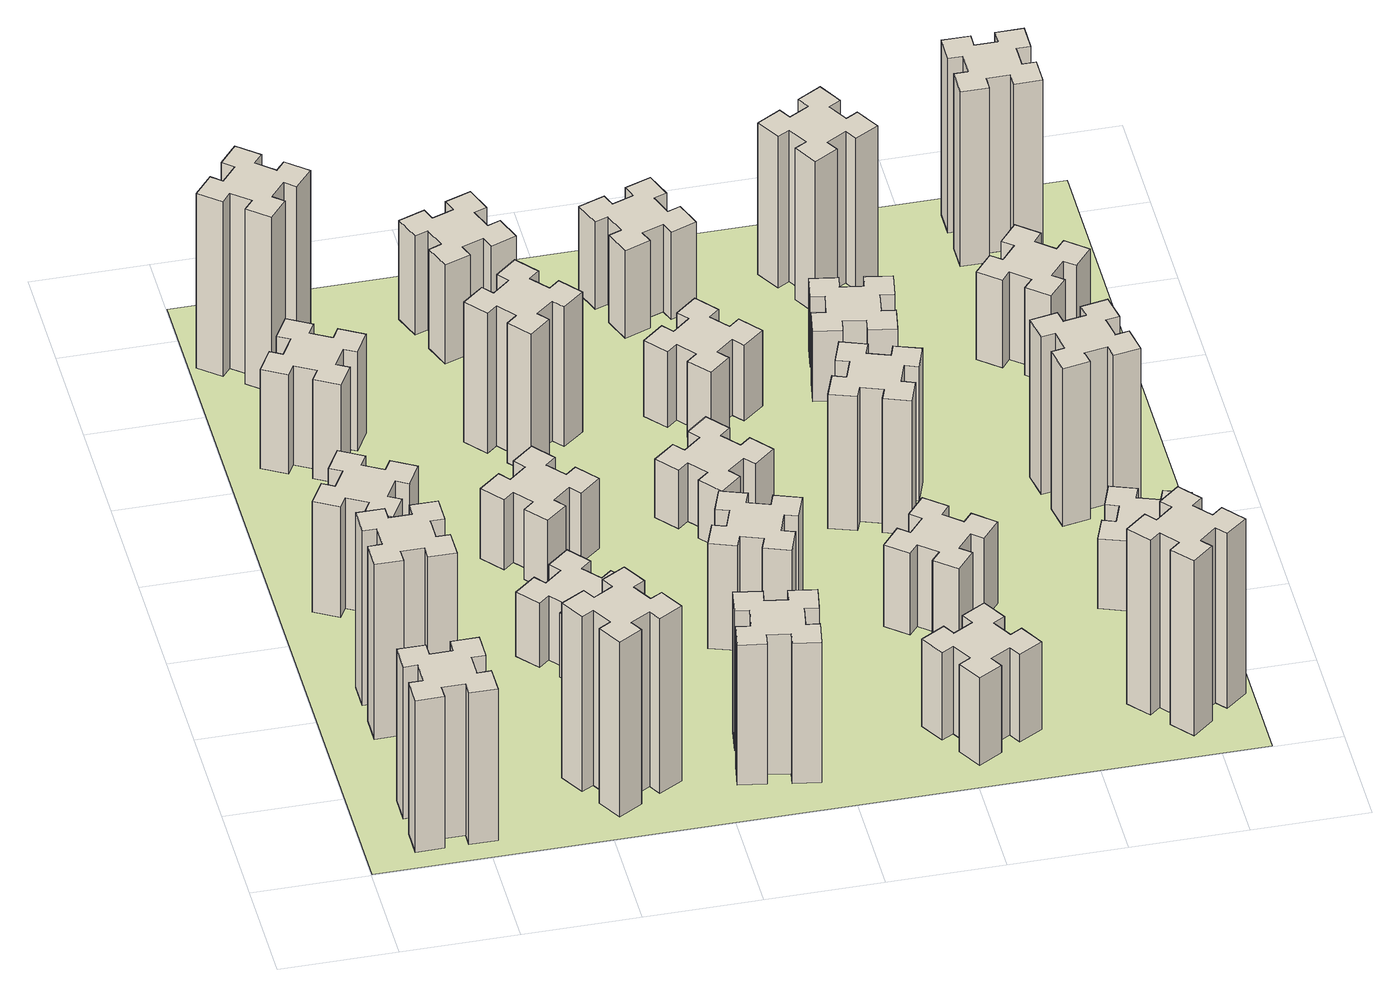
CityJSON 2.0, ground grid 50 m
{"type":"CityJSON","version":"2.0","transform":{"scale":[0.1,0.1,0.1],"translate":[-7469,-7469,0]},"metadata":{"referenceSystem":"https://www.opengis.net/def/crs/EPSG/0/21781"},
"CityObjects":{
"building1":{"type":"Building","attributes":{"class":"1000","function":"1000","usage":"1000","yearOfConstruction":2016,"roofType":"1000","measuredHeight":78,"storeysAboveGround":30,"storeysBelowGround":0},"geometry":[{"type":"Solid","lod":"1","boundaries":[[[[0,1,2,3,4,5,6,7,8,9,10,11,12,13,14,15,16,17,18,19]],[[17,16,20,21]],[[16,15,22,20]],[[15,14,23,22]],[[14,13,24,23]],[[13,12,25,24]],[[12,11,26,25]],[[11,10,27,26]],[[10,9,28,27]],[[9,8,29,28]],[[8,7,30,29]],[[7,6,31,30]],[[6,5,32,31]],[[5,4,33,32]],[[4,3,34,33]],[[3,2,35,34]],[[2,1,36,35]],[[1,0,37,36]],[[0,19,38,37]],[[19,18,39,38]],[[18,17,21,39]],[[24,25,26,27,28,29,30,31,32,33,34,35,36,37,38,39,21,20,22,23]]]]}]},
"building2":{"type":"Building","attributes":{"class":"1000","function":"1000","usage":"1000","yearOfConstruction":2016,"roofType":"1000","measuredHeight":90,"storeysAboveGround":30,"storeysBelowGround":0},"geometry":[{"type":"Solid","lod":"1","boundaries":[[[[40,41,42,43,44,45,46,47,48,49,50,51,52,53,54,55,56,57,58,59]],[[57,56,60,61]],[[56,55,62,60]],[[55,54,63,62]],[[54,53,64,63]],[[53,52,65,64]],[[52,51,66,65]],[[51,50,67,66]],[[50,49,68,67]],[[49,48,69,68]],[[48,47,70,69]],[[47,46,71,70]],[[46,45,72,71]],[[45,44,73,72]],[[44,43,74,73]],[[43,42,75,74]],[[42,41,76,75]],[[41,40,77,76]],[[40,59,78,77]],[[59,58,79,78]],[[58,57,61,79]],[[64,65,66,67,68,69,70,71,72,73,74,75,76,77,78,79,61,60,62,63]]]]}]},
"building3":{"type":"Building","attributes":{"class":"1000","function":"1000","usage":"1000","yearOfConstruction":2016,"roofType":"1000","measuredHeight":57,"storeysAboveGround":30,"storeysBelowGround":0},"geometry":[{"type":"Solid","lod":"1","boundaries":[[[[80,81,82,83,84,85,86,87,88,89,90,91,92,93,94,95,96,97,98,99]],[[97,96,100,101]],[[96,95,102,100]],[[95,94,103,102]],[[94,93,104,103]],[[93,92,105,104]],[[92,91,106,105]],[[91,90,107,106]],[[90,89,108,107]],[[89,88,109,108]],[[88,87,110,109]],[[87,86,111,110]],[[86,85,112,111]],[[85,84,113,112]],[[84,83,114,113]],[[83,82,115,114]],[[82,81,116,115]],[[81,80,117,116]],[[80,99,118,117]],[[99,98,119,118]],[[98,97,101,119]],[[104,105,106,107,108,109,110,111,112,113,114,115,116,117,118,119,101,100,102,103]]]]}]},
"building4":{"type":"Building","attributes":{"class":"1000","function":"1000","usage":"1000","yearOfConstruction":2016,"roofType":"1000","measuredHeight":51,"storeysAboveGround":30,"storeysBelowGround":0},"geometry":[{"type":"Solid","lod":"1","boundaries":[[[[120,121,122,123,124,125,126,127,128,129,130,131,132,133,134,135,136,137,138,139]],[[137,136,140,141]],[[136,135,142,140]],[[135,134,143,142]],[[134,133,144,143]],[[133,132,145,144]],[[132,131,146,145]],[[131,130,147,146]],[[130,129,148,147]],[[129,128,149,148]],[[128,127,150,149]],[[127,126,151,150]],[[126,125,152,151]],[[125,124,153,152]],[[124,123,154,153]],[[123,122,155,154]],[[122,121,156,155]],[[121,120,157,156]],[[120,139,158,157]],[[139,138,159,158]],[[138,137,141,159]],[[144,145,146,147,148,149,150,151,152,153,154,155,156,157,158,159,141,140,142,143]]]]}]},
"building5":{"type":"Building","attributes":{"class":"1000","function":"1000","usage":"1000","yearOfConstruction":2016,"roofType":"1000","measuredHeight":90,"storeysAboveGround":30,"storeysBelowGround":0},"geometry":[{"type":"Solid","lod":"1","boundaries":[[[[160,161,162,163,164,165,166,167,168,169,170,171,172,173,174,175,176,177,178,179]],[[177,176,180,181]],[[176,175,182,180]],[[175,174,183,182]],[[174,173,184,183]],[[173,172,185,184]],[[172,171,186,185]],[[171,170,187,186]],[[170,169,188,187]],[[169,168,189,188]],[[168,167,190,189]],[[167,166,191,190]],[[166,165,192,191]],[[165,164,193,192]],[[164,163,194,193]],[[163,162,195,194]],[[162,161,196,195]],[[161,160,197,196]],[[160,179,198,197]],[[179,178,199,198]],[[178,177,181,199]],[[184,185,186,187,188,189,190,191,192,193,194,195,196,197,198,199,181,180,182,183]]]]}]},
"building6":{"type":"Building","attributes":{"class":"1000","function":"1000","usage":"1000","yearOfConstruction":2016,"roofType":"1000","measuredHeight":90,"storeysAboveGround":30,"storeysBelowGround":0},"geometry":[{"type":"Solid","lod":"1","boundaries":[[[[200,201,202,203,204,205,206,207,208,209,210,211,212,213,214,215,216,217,218,219]],[[217,216,220,221]],[[216,215,222,220]],[[215,214,223,222]],[[214,213,224,223]],[[213,212,225,224]],[[212,211,226,225]],[[211,210,227,226]],[[210,209,228,227]],[[209,208,229,228]],[[208,207,230,229]],[[207,206,231,230]],[[206,205,232,231]],[[205,204,233,232]],[[204,203,234,233]],[[203,202,235,234]],[[202,201,236,235]],[[201,200,237,236]],[[200,219,238,237]],[[219,218,239,238]],[[218,217,221,239]],[[224,225,226,227,228,229,230,231,232,233,234,235,236,237,238,239,221,220,222,223]]]]}]},
"building7":{"type":"Building","attributes":{"class":"1000","function":"1000","usage":"1000","yearOfConstruction":2016,"roofType":"1000","measuredHeight":33,"storeysAboveGround":30,"storeysBelowGround":0},"geometry":[{"type":"Solid","lod":"1","boundaries":[[[[240,241,242,243,244,245,246,247,248,249,250,251,252,253,254,255,256,257,258,259]],[[257,256,260,261]],[[256,255,262,260]],[[255,254,263,262]],[[254,253,264,263]],[[253,252,265,264]],[[252,251,266,265]],[[251,250,267,266]],[[250,249,268,267]],[[249,248,269,268]],[[248,247,270,269]],[[247,246,271,270]],[[246,245,272,271]],[[245,244,273,272]],[[244,243,274,273]],[[243,242,275,274]],[[242,241,276,275]],[[241,240,277,276]],[[240,259,278,277]],[[259,258,279,278]],[[258,257,261,279]],[[264,265,266,267,268,269,270,271,272,273,274,275,276,277,278,279,261,260,262,263]]]]}]},
"building8":{"type":"Building","attributes":{"class":"1000","function":"1000","usage":"1000","yearOfConstruction":2016,"roofType":"1000","measuredHeight":36,"storeysAboveGround":30,"storeysBelowGround":0},"geometry":[{"type":"Solid","lod":"1","boundaries":[[[[280,281,282,283,284,285,286,287,288,289,290,291,292,293,294,295,296,297,298,299]],[[297,296,300,301]],[[296,295,302,300]],[[295,294,303,302]],[[294,293,304,303]],[[293,292,305,304]],[[292,291,306,305]],[[291,290,307,306]],[[290,289,308,307]],[[289,288,309,308]],[[288,287,310,309]],[[287,286,311,310]],[[286,285,312,311]],[[285,284,313,312]],[[284,283,314,313]],[[283,282,315,314]],[[282,281,316,315]],[[281,280,317,316]],[[280,299,318,317]],[[299,298,319,318]],[[298,297,301,319]],[[304,305,306,307,308,309,310,311,312,313,314,315,316,317,318,319,301,300,302,303]]]]}]},
"building9":{"type":"Building","attributes":{"class":"1000","function":"1000","usage":"1000","yearOfConstruction":2016,"roofType":"1000","measuredHeight":72,"storeysAboveGround":30,"storeysBelowGround":0},"geometry":[{"type":"Solid","lod":"1","boundaries":[[[[320,321,322,323,324,325,326,327,328,329,330,331,332,333,334,335,336,337,338,339]],[[337,336,340,341]],[[336,335,342,340]],[[335,334,343,342]],[[334,333,344,343]],[[333,332,345,344]],[[332,331,346,345]],[[331,330,347,346]],[[330,329,348,347]],[[329,328,349,348]],[[328,327,350,349]],[[327,326,351,350]],[[326,325,352,351]],[[325,324,353,352]],[[324,323,354,353]],[[323,322,355,354]],[[322,321,356,355]],[[321,320,357,356]],[[320,339,358,357]],[[339,338,359,358]],[[338,337,341,359]],[[344,345,346,347,348,349,350,351,352,353,354,355,356,357,358,359,341,340,342,343]]]]}]},
"building10":{"type":"Building","attributes":{"class":"1000","function":"1000","usage":"1000","yearOfConstruction":2016,"roofType":"1000","measuredHeight":72,"storeysAboveGround":30,"storeysBelowGround":0},"geometry":[{"type":"Solid","lod":"1","boundaries":[[[[360,361,362,363,364,365,366,367,368,369,370,371,372,373,374,375,376,377,378,379]],[[377,376,380,381]],[[376,375,382,380]],[[375,374,383,382]],[[374,373,384,383]],[[373,372,385,384]],[[372,371,386,385]],[[371,370,387,386]],[[370,369,388,387]],[[369,368,389,388]],[[368,367,390,389]],[[367,366,391,390]],[[366,365,392,391]],[[365,364,393,392]],[[364,363,394,393]],[[363,362,395,394]],[[362,361,396,395]],[[361,360,397,396]],[[360,379,398,397]],[[379,378,399,398]],[[378,377,381,399]],[[384,385,386,387,388,389,390,391,392,393,394,395,396,397,398,399,381,380,382,383]]]]}]},
"building11":{"type":"Building","attributes":{"class":"1000","function":"1000","usage":"1000","yearOfConstruction":2016,"roofType":"1000","measuredHeight":51,"storeysAboveGround":30,"storeysBelowGround":0},"geometry":[{"type":"Solid","lod":"1","boundaries":[[[[400,401,402,403,404,405,406,407,408,409,410,411,412,413,414,415,416,417,418,419]],[[417,416,420,421]],[[416,415,422,420]],[[415,414,423,422]],[[414,413,424,423]],[[413,412,425,424]],[[412,411,426,425]],[[411,410,427,426]],[[410,409,428,427]],[[409,408,429,428]],[[408,407,430,429]],[[407,406,431,430]],[[406,405,432,431]],[[405,404,433,432]],[[404,403,434,433]],[[403,402,435,434]],[[402,401,436,435]],[[401,400,437,436]],[[400,419,438,437]],[[419,418,439,438]],[[418,417,421,439]],[[424,425,426,427,428,429,430,431,432,433,434,435,436,437,438,439,421,420,422,423]]]]}]},
"building12":{"type":"Building","attributes":{"class":"1000","function":"1000","usage":"1000","yearOfConstruction":2016,"roofType":"1000","measuredHeight":54,"storeysAboveGround":30,"storeysBelowGround":0},"geometry":[{"type":"Solid","lod":"1","boundaries":[[[[440,441,442,443,444,445,446,447,448,449,450,451,452,453,454,455,456,457,458,459]],[[457,456,460,461]],[[456,455,462,460]],[[455,454,463,462]],[[454,453,464,463]],[[453,452,465,464]],[[452,451,466,465]],[[451,450,467,466]],[[450,449,468,467]],[[449,448,469,468]],[[448,447,470,469]],[[447,446,471,470]],[[446,445,472,471]],[[445,444,473,472]],[[444,443,474,473]],[[443,442,475,474]],[[442,441,476,475]],[[441,440,477,476]],[[440,459,478,477]],[[459,458,479,478]],[[458,457,461,479]],[[464,465,466,467,468,469,470,471,472,473,474,475,476,477,478,479,461,460,462,463]]]]}]},
"building13":{"type":"Building","attributes":{"class":"1000","function":"1000","usage":"1000","yearOfConstruction":2016,"roofType":"1000","measuredHeight":30,"storeysAboveGround":30,"storeysBelowGround":0},"geometry":[{"type":"Solid","lod":"1","boundaries":[[[[480,481,482,483,484,485,486,487,488,489,490,491,492,493,494,495,496,497,498,499]],[[497,496,500,501]],[[496,495,502,500]],[[495,494,503,502]],[[494,493,504,503]],[[493,492,505,504]],[[492,491,506,505]],[[491,490,507,506]],[[490,489,508,507]],[[489,488,509,508]],[[488,487,510,509]],[[487,486,511,510]],[[486,485,512,511]],[[485,484,513,512]],[[484,483,514,513]],[[483,482,515,514]],[[482,481,516,515]],[[481,480,517,516]],[[480,499,518,517]],[[499,498,519,518]],[[498,497,501,519]],[[504,505,506,507,508,509,510,511,512,513,514,515,516,517,518,519,501,500,502,503]]]]}]},
"building14":{"type":"Building","attributes":{"class":"1000","function":"1000","usage":"1000","yearOfConstruction":2016,"roofType":"1000","measuredHeight":45,"storeysAboveGround":30,"storeysBelowGround":0},"geometry":[{"type":"Solid","lod":"1","boundaries":[[[[520,521,522,523,524,525,526,527,528,529,530,531,532,533,534,535,536,537,538,539]],[[537,536,540,541]],[[536,535,542,540]],[[535,534,543,542]],[[534,533,544,543]],[[533,532,545,544]],[[532,531,546,545]],[[531,530,547,546]],[[530,529,548,547]],[[529,528,549,548]],[[528,527,550,549]],[[527,526,551,550]],[[526,525,552,551]],[[525,524,553,552]],[[524,523,554,553]],[[523,522,555,554]],[[522,521,556,555]],[[521,520,557,556]],[[520,539,558,557]],[[539,538,559,558]],[[538,537,541,559]],[[544,545,546,547,548,549,550,551,552,553,554,555,556,557,558,559,541,540,542,543]]]]}]},
"building15":{"type":"Building","attributes":{"class":"1000","function":"1000","usage":"1000","yearOfConstruction":2016,"roofType":"1000","measuredHeight":39,"storeysAboveGround":30,"storeysBelowGround":0},"geometry":[{"type":"Solid","lod":"1","boundaries":[[[[560,561,562,563,564,565,566,567,568,569,570,571,572,573,574,575,576,577,578,579]],[[577,576,580,581]],[[576,575,582,580]],[[575,574,583,582]],[[574,573,584,583]],[[573,572,585,584]],[[572,571,586,585]],[[571,570,587,586]],[[570,569,588,587]],[[569,568,589,588]],[[568,567,590,589]],[[567,566,591,590]],[[566,565,592,591]],[[565,564,593,592]],[[564,563,594,593]],[[563,562,595,594]],[[562,561,596,595]],[[561,560,597,596]],[[560,579,598,597]],[[579,578,599,598]],[[578,577,581,599]],[[584,585,586,587,588,589,590,591,592,593,594,595,596,597,598,599,581,580,582,583]]]]}]},
"building16":{"type":"Building","attributes":{"class":"1000","function":"1000","usage":"1000","yearOfConstruction":2016,"roofType":"1000","measuredHeight":45,"storeysAboveGround":30,"storeysBelowGround":0},"geometry":[{"type":"Solid","lod":"1","boundaries":[[[[600,601,602,603,604,605,606,607,608,609,610,611,612,613,614,615,616,617,618,619]],[[617,616,620,621]],[[616,615,622,620]],[[615,614,623,622]],[[614,613,624,623]],[[613,612,625,624]],[[612,611,626,625]],[[611,610,627,626]],[[610,609,628,627]],[[609,608,629,628]],[[608,607,630,629]],[[607,606,631,630]],[[606,605,632,631]],[[605,604,633,632]],[[604,603,634,633]],[[603,602,635,634]],[[602,601,636,635]],[[601,600,637,636]],[[600,619,638,637]],[[619,618,639,638]],[[618,617,621,639]],[[624,625,626,627,628,629,630,631,632,633,634,635,636,637,638,639,621,620,622,623]]]]}]},
"building17":{"type":"Building","attributes":{"class":"1000","function":"1000","usage":"1000","yearOfConstruction":2016,"roofType":"1000","measuredHeight":42,"storeysAboveGround":30,"storeysBelowGround":0},"geometry":[{"type":"Solid","lod":"1","boundaries":[[[[640,641,642,643,644,645,646,647,648,649,650,651,652,653,654,655,656,657,658,659]],[[657,656,660,661]],[[656,655,662,660]],[[655,654,663,662]],[[654,653,664,663]],[[653,652,665,664]],[[652,651,666,665]],[[651,650,667,666]],[[650,649,668,667]],[[649,648,669,668]],[[648,647,670,669]],[[647,646,671,670]],[[646,645,672,671]],[[645,644,673,672]],[[644,643,674,673]],[[643,642,675,674]],[[642,641,676,675]],[[641,640,677,676]],[[640,659,678,677]],[[659,658,679,678]],[[658,657,661,679]],[[664,665,666,667,668,669,670,671,672,673,674,675,676,677,678,679,661,660,662,663]]]]}]},
"building18":{"type":"Building","attributes":{"class":"1000","function":"1000","usage":"1000","yearOfConstruction":2016,"roofType":"1000","measuredHeight":69,"storeysAboveGround":30,"storeysBelowGround":0},"geometry":[{"type":"Solid","lod":"1","boundaries":[[[[680,681,682,683,684,685,686,687,688,689,690,691,692,693,694,695,696,697,698,699]],[[697,696,700,701]],[[696,695,702,700]],[[695,694,703,702]],[[694,693,704,703]],[[693,692,705,704]],[[692,691,706,705]],[[691,690,707,706]],[[690,689,708,707]],[[689,688,709,708]],[[688,687,710,709]],[[687,686,711,710]],[[686,685,712,711]],[[685,684,713,712]],[[684,683,714,713]],[[683,682,715,714]],[[682,681,716,715]],[[681,680,717,716]],[[680,699,718,717]],[[699,698,719,718]],[[698,697,701,719]],[[704,705,706,707,708,709,710,711,712,713,714,715,716,717,718,719,701,700,702,703]]]]}]},
"building19":{"type":"Building","attributes":{"class":"1000","function":"1000","usage":"1000","yearOfConstruction":2016,"roofType":"1000","measuredHeight":36,"storeysAboveGround":30,"storeysBelowGround":0},"geometry":[{"type":"Solid","lod":"1","boundaries":[[[[720,721,722,723,724,725,726,727,728,729,730,731,732,733,734,735,736,737,738,739]],[[737,736,740,741]],[[736,735,742,740]],[[735,734,743,742]],[[734,733,744,743]],[[733,732,745,744]],[[732,731,746,745]],[[731,730,747,746]],[[730,729,748,747]],[[729,728,749,748]],[[728,727,750,749]],[[727,726,751,750]],[[726,725,752,751]],[[725,724,753,752]],[[724,723,754,753]],[[723,722,755,754]],[[722,721,756,755]],[[721,720,757,756]],[[720,739,758,757]],[[739,738,759,758]],[[738,737,741,759]],[[744,745,746,747,748,749,750,751,752,753,754,755,756,757,758,759,741,740,742,743]]]]}]},
"building20":{"type":"Building","attributes":{"class":"1000","function":"1000","usage":"1000","yearOfConstruction":2016,"roofType":"1000","measuredHeight":90,"storeysAboveGround":30,"storeysBelowGround":0},"geometry":[{"type":"Solid","lod":"1","boundaries":[[[[760,761,762,763,764,765,766,767,768,769,770,771,772,773,774,775,776,777,778,779]],[[777,776,780,781]],[[776,775,782,780]],[[775,774,783,782]],[[774,773,784,783]],[[773,772,785,784]],[[772,771,786,785]],[[771,770,787,786]],[[770,769,788,787]],[[769,768,789,788]],[[768,767,790,789]],[[767,766,791,790]],[[766,765,792,791]],[[765,764,793,792]],[[764,763,794,793]],[[763,762,795,794]],[[762,761,796,795]],[[761,760,797,796]],[[760,779,798,797]],[[779,778,799,798]],[[778,777,781,799]],[[784,785,786,787,788,789,790,791,792,793,794,795,796,797,798,799,781,780,782,783]]]]}]},
"building21":{"type":"Building","attributes":{"class":"1000","function":"1000","usage":"1000","yearOfConstruction":2016,"roofType":"1000","measuredHeight":78,"storeysAboveGround":30,"storeysBelowGround":0},"geometry":[{"type":"Solid","lod":"1","boundaries":[[[[800,801,802,803,804,805,806,807,808,809,810,811,812,813,814,815,816,817,818,819]],[[817,816,820,821]],[[816,815,822,820]],[[815,814,823,822]],[[814,813,824,823]],[[813,812,825,824]],[[812,811,826,825]],[[811,810,827,826]],[[810,809,828,827]],[[809,808,829,828]],[[808,807,830,829]],[[807,806,831,830]],[[806,805,832,831]],[[805,804,833,832]],[[804,803,834,833]],[[803,802,835,834]],[[802,801,836,835]],[[801,800,837,836]],[[800,819,838,837]],[[819,818,839,838]],[[818,817,821,839]],[[824,825,826,827,828,829,830,831,832,833,834,835,836,837,838,839,821,820,822,823]]]]}]},
"building22":{"type":"Building","attributes":{"class":"1000","function":"1000","usage":"1000","yearOfConstruction":2016,"roofType":"1000","measuredHeight":36,"storeysAboveGround":30,"storeysBelowGround":0},"geometry":[{"type":"Solid","lod":"1","boundaries":[[[[840,841,842,843,844,845,846,847,848,849,850,851,852,853,854,855,856,857,858,859]],[[857,856,860,861]],[[856,855,862,860]],[[855,854,863,862]],[[854,853,864,863]],[[853,852,865,864]],[[852,851,866,865]],[[851,850,867,866]],[[850,849,868,867]],[[849,848,869,868]],[[848,847,870,869]],[[847,846,871,870]],[[846,845,872,871]],[[845,844,873,872]],[[844,843,874,873]],[[843,842,875,874]],[[842,841,876,875]],[[841,840,877,876]],[[840,859,878,877]],[[859,858,879,878]],[[858,857,861,879]],[[864,865,866,867,868,869,870,871,872,873,874,875,876,877,878,879,861,860,862,863]]]]}]},
"building23":{"type":"Building","attributes":{"class":"1000","function":"1000","usage":"1000","yearOfConstruction":2016,"roofType":"1000","measuredHeight":81,"storeysAboveGround":30,"storeysBelowGround":0},"geometry":[{"type":"Solid","lod":"1","boundaries":[[[[880,881,882,883,884,885,886,887,888,889,890,891,892,893,894,895,896,897,898,899]],[[897,896,900,901]],[[896,895,902,900]],[[895,894,903,902]],[[894,893,904,903]],[[893,892,905,904]],[[892,891,906,905]],[[891,890,907,906]],[[890,889,908,907]],[[889,888,909,908]],[[888,887,910,909]],[[887,886,911,910]],[[886,885,912,911]],[[885,884,913,912]],[[884,883,914,913]],[[883,882,915,914]],[[882,881,916,915]],[[881,880,917,916]],[[880,899,918,917]],[[899,898,919,918]],[[898,897,901,919]],[[904,905,906,907,908,909,910,911,912,913,914,915,916,917,918,919,901,900,902,903]]]]}]},
"building24":{"type":"Building","attributes":{"class":"1000","function":"1000","usage":"1000","yearOfConstruction":2016,"roofType":"1000","measuredHeight":45,"storeysAboveGround":30,"storeysBelowGround":0},"geometry":[{"type":"Solid","lod":"1","boundaries":[[[[920,921,922,923,924,925,926,927,928,929,930,931,932,933,934,935,936,937,938,939]],[[937,936,940,941]],[[936,935,942,940]],[[935,934,943,942]],[[934,933,944,943]],[[933,932,945,944]],[[932,931,946,945]],[[931,930,947,946]],[[930,929,948,947]],[[929,928,949,948]],[[928,927,950,949]],[[927,926,951,950]],[[926,925,952,951]],[[925,924,953,952]],[[924,923,954,953]],[[923,922,955,954]],[[922,921,956,955]],[[921,920,957,956]],[[920,939,958,957]],[[939,938,959,958]],[[938,937,941,959]],[[944,945,946,947,948,949,950,951,952,953,954,955,956,957,958,959,941,940,942,943]]]]}]},
"building25":{"type":"Building","attributes":{"class":"1000","function":"1000","usage":"1000","yearOfConstruction":2016,"roofType":"1000","measuredHeight":90,"storeysAboveGround":30,"storeysBelowGround":0},"geometry":[{"type":"Solid","lod":"1","boundaries":[[[[960,961,962,963,964,965,966,967,968,969,970,971,972,973,974,975,976,977,978,979]],[[977,976,980,981]],[[976,975,982,980]],[[975,974,983,982]],[[974,973,984,983]],[[973,972,985,984]],[[972,971,986,985]],[[971,970,987,986]],[[970,969,988,987]],[[969,968,989,988]],[[968,967,990,989]],[[967,966,991,990]],[[966,965,992,991]],[[965,964,993,992]],[[964,963,994,993]],[[963,962,995,994]],[[962,961,996,995]],[[961,960,997,996]],[[960,979,998,997]],[[979,978,999,998]],[[978,977,981,999]],[[984,985,986,987,988,989,990,991,992,993,994,995,996,997,998,999,981,980,982,983]]]]}]},
"landuse1":{"type":"LandUse","attributes":{"name":"plot1","function":"1010"},"geometry":[{"type":"MultiSurface","lod":"1","boundaries":[[[1000,1001,1002,1003]]]}]}
},
"vertices":[
[265,325,0],[265,225,0],[205,225,0],[205,105,0],[325,105,0],[325,165,0],[425,165,0],[425,105,0],[545,105,0],[545,225,0],[485,225,0],[485,325,0],[545,325,0],[545,445,0],[425,445,0],[425,385,0],[325,385,0],[325,445,0],[205,445,0],[205,325,0],[325,385,780],[325,445,780],[425,385,780],[425,445,780],[545,445,780],[545,325,780],[485,325,780],[485,225,780],[545,225,780],[545,105,780],[425,105,780],[425,165,780],[325,165,780],[325,105,780],[205,105,780],[205,225,780],[265,225,780],[265,325,780],[205,325,780],[205,445,780],
[265,1065,0],[265,965,0],[205,965,0],[205,845,0],[325,845,0],[325,905,0],[425,905,0],[425,845,0],[545,845,0],[545,965,0],[485,965,0],[485,1065,0],[545,1065,0],[545,1185,0],[425,1185,0],[425,1125,0],[325,1125,0],[325,1185,0],[205,1185,0],[205,1065,0],[325,1125,900],[325,1185,900],[425,1125,900],[425,1185,900],[545,1185,900],[545,1065,900],[485,1065,900],[485,965,900],[545,965,900],[545,845,900],[425,845,900],[425,905,900],[325,905,900],[325,845,900],[205,845,900],[205,965,900],[265,965,900],[265,1065,900],[205,1065,900],[205,1185,900],
[474,1826,0],[387,1876,0],[417,1928,0],[313,1988,0],[253,1884,0],[305,1854,0],[255,1767,0],[203,1797,0],[143,1693,0],[247,1633,0],[277,1685,0],[364,1635,0],[334,1583,0],[438,1523,0],[498,1627,0],[446,1657,0],[496,1744,0],[548,1714,0],[608,1818,0],[504,1878,0],[496,1744,570],[548,1714,570],[446,1657,570],[498,1627,570],[438,1523,570],[334,1583,570],[364,1635,570],[277,1685,570],[247,1633,570],[143,1693,570],[203,1797,570],[255,1767,570],[305,1854,570],[253,1884,570],[313,1988,570],[417,1928,570],[387,1876,570],[474,1826,570],[504,1878,570],[608,1818,570],
[446,2597,0],[496,2684,0],[548,2654,0],[608,2758,0],[504,2818,0],[474,2766,0],[387,2816,0],[417,2868,0],[313,2928,0],[253,2824,0],[305,2794,0],[255,2707,0],[203,2737,0],[143,2633,0],[247,2573,0],[277,2625,0],[364,2575,0],[334,2523,0],[438,2463,0],[498,2567,0],[364,2575,510],[334,2523,510],[277,2625,510],[247,2573,510],[143,2633,510],[203,2737,510],[255,2707,510],[305,2794,510],[253,2824,510],[313,2928,510],[417,2868,510],[387,2816,510],[474,2766,510],[504,2818,510],[608,2758,510],[548,2654,510],[496,2684,510],[446,2597,510],[498,2567,510],[438,2463,510],
[1127,255,0],[1214,305,0],[1244,253,0],[1348,313,0],[1288,417,0],[1236,387,0],[1186,474,0],[1238,504,0],[1178,608,0],[1074,548,0],[1104,496,0],[1017,446,0],[987,498,0],[883,438,0],[943,334,0],[995,364,0],[1045,277,0],[993,247,0],[1053,143,0],[1157,203,0],[1045,277,900],[993,247,900],[995,364,900],[943,334,900],[883,438,900],[987,498,900],[1017,446,900],[1104,496,900],[1074,548,900],[1178,608,900],[1238,504,900],[1186,474,900],[1236,387,900],[1288,417,900],[1348,313,900],[1244,253,900],[1214,305,900],[1127,255,900],[1157,203,900],[1053,143,900],
[384,3387,0],[308,3452,0],[346,3498,0],[254,3575,0],[177,3483,0],[223,3444,0],[159,3368,0],[113,3406,0],[36,3314,0],[128,3237,0],[166,3283,0],[243,3219,0],[204,3173,0],[296,3096,0],[373,3188,0],[327,3226,0],[392,3303,0],[438,3264,0],[515,3356,0],[423,3433,0],[392,3303,900],[438,3264,900],[327,3226,900],[373,3188,900],[296,3096,900],[204,3173,900],[243,3219,900],[166,3283,900],[128,3237,900],[36,3314,900],[113,3406,900],[159,3368,900],[223,3444,900],[177,3483,900],[254,3575,900],[346,3498,900],[308,3452,900],[384,3387,900],[423,3433,900],[515,3356,900],
[1083,1332,0],[1006,1267,0],[968,1313,0],[876,1236,0],[953,1144,0],[999,1183,0],[1063,1106,0],[1017,1068,0],[1094,976,0],[1186,1053,0],[1148,1099,0],[1224,1163,0],[1263,1117,0],[1355,1194,0],[1278,1286,0],[1232,1248,0],[1167,1324,0],[1213,1363,0],[1136,1455,0],[1044,1378,0],[1167,1324,330],[1213,1363,330],[1232,1248,330],[1278,1286,330],[1355,1194,330],[1263,1117,330],[1224,1163,330],[1148,1099,330],[1186,1053,330],[1094,976,330],[1017,1068,330],[1063,1106,330],[999,1183,330],[953,1144,330],[876,1236,330],[968,1313,330],[1006,1267,330],[1083,1332,330],[1044,1378,330],[1136,1455,330],
[1083,1972,0],[1006,1907,0],[968,1953,0],[876,1876,0],[953,1784,0],[999,1823,0],[1063,1746,0],[1017,1708,0],[1094,1616,0],[1186,1693,0],[1148,1739,0],[1224,1803,0],[1263,1757,0],[1355,1834,0],[1278,1926,0],[1232,1888,0],[1167,1964,0],[1213,2003,0],[1136,2095,0],[1044,2018,0],[1167,1964,360],[1213,2003,360],[1232,1888,360],[1278,1926,360],[1355,1834,360],[1263,1757,360],[1224,1803,360],[1148,1739,360],[1186,1693,360],[1094,1616,360],[1017,1708,360],[1063,1746,360],[999,1823,360],[953,1784,360],[876,1876,360],[968,1953,360],[1006,1907,360],[1083,1972,360],[1044,2018,360],[1136,2095,360],
[1855,307,0],[1872,405,0],[1931,395,0],[1952,513,0],[1834,534,0],[1824,475,0],[1725,492,0],[1736,551,0],[1617,572,0],[1597,454,0],[1656,444,0],[1638,345,0],[1579,356,0],[1558,237,0],[1677,217,0],[1687,276,0],[1785,258,0],[1775,199,0],[1893,178,0],[1914,297,0],[1785,258,720],[1775,199,720],[1687,276,720],[1677,217,720],[1558,237,720],[1579,356,720],[1638,345,720],[1656,444,720],[1597,454,720],[1617,572,720],[1736,551,720],[1725,492,720],[1824,475,720],[1834,534,720],[1952,513,720],[1931,395,720],[1872,405,720],[1855,307,720],[1914,297,720],[1893,178,720],
[1099,2563,0],[1163,2486,0],[1117,2448,0],[1194,2356,0],[1286,2433,0],[1248,2479,0],[1324,2543,0],[1363,2497,0],[1455,2574,0],[1378,2666,0],[1332,2628,0],[1267,2704,0],[1313,2743,0],[1236,2835,0],[1144,2758,0],[1183,2712,0],[1106,2647,0],[1068,2693,0],[976,2616,0],[1053,2524,0],[1106,2647,720],[1068,2693,720],[1183,2712,720],[1144,2758,720],[1236,2835,720],[1313,2743,720],[1267,2704,720],[1332,2628,720],[1378,2666,720],[1455,2574,720],[1363,2497,720],[1324,2543,720],[1248,2479,720],[1286,2433,720],[1194,2356,720],[1117,2448,720],[1163,2486,720],[1099,2563,720],[1053,2524,720],[976,2616,720],
[1125,3456,0],[1031,3422,0],[1010,3478,0],[897,3437,0],[939,3324,0],[995,3345,0],[1029,3251,0],[973,3230,0],[1014,3117,0],[1127,3159,0],[1106,3215,0],[1200,3249,0],[1220,3193,0],[1333,3234,0],[1292,3347,0],[1236,3326,0],[1202,3420,0],[1258,3440,0],[1217,3553,0],[1104,3512,0],[1202,3420,510],[1258,3440,510],[1236,3326,510],[1292,3347,510],[1333,3234,510],[1220,3193,510],[1200,3249,510],[1106,3215,510],[1127,3159,510],[1014,3117,510],[973,3230,510],[1029,3251,510],[995,3345,510],[939,3324,510],[897,3437,510],[1010,3478,510],[1031,3422,510],[1125,3456,510],[1104,3512,510],[1217,3553,510],
[1769,1300,0],[1735,1206,0],[1679,1227,0],[1637,1114,0],[1750,1073,0],[1771,1129,0],[1865,1095,0],[1844,1039,0],[1957,997,0],[1998,1110,0],[1942,1131,0],[1976,1225,0],[2032,1204,0],[2073,1317,0],[1960,1358,0],[1940,1302,0],[1846,1336,0],[1867,1392,0],[1754,1433,0],[1713,1320,0],[1846,1336,540],[1867,1392,540],[1940,1302,540],[1960,1358,540],[2073,1317,540],[2032,1204,540],[1976,1225,540],[1942,1131,540],[1998,1110,540],[1957,997,540],[1844,1039,540],[1865,1095,540],[1771,1129,540],[1750,1073,540],[1637,1114,540],[1679,1227,540],[1735,1206,540],[1769,1300,540],[1713,1320,540],[1754,1433,540],
[1972,1988,0],[1907,2064,0],[1953,2103,0],[1876,2195,0],[1784,2118,0],[1823,2072,0],[1746,2007,0],[1708,2053,0],[1616,1976,0],[1693,1884,0],[1739,1923,0],[1803,1846,0],[1757,1808,0],[1834,1716,0],[1926,1793,0],[1888,1839,0],[1964,1903,0],[2003,1857,0],[2095,1934,0],[2018,2026,0],[1964,1903,300],[2003,1857,300],[1888,1839,300],[1926,1793,300],[1834,1716,300],[1757,1808,300],[1803,1846,300],[1739,1923,300],[1693,1884,300],[1616,1976,300],[1708,2053,300],[1746,2007,300],[1823,2072,300],[1784,2118,300],[1876,2195,300],[1953,2103,300],[1907,2064,300],[1972,1988,300],[2018,2026,300],[2095,1934,300],
[2475,364,0],[2525,277,0],[2473,247,0],[2533,143,0],[2637,203,0],[2607,255,0],[2694,305,0],[2724,253,0],[2828,313,0],[2768,417,0],[2716,387,0],[2666,474,0],[2718,504,0],[2658,608,0],[2554,548,0],[2584,496,0],[2497,446,0],[2467,498,0],[2363,438,0],[2423,334,0],[2497,446,450],[2467,498,450],[2584,496,450],[2554,548,450],[2658,608,450],[2718,504,450],[2666,474,450],[2716,387,450],[2768,417,450],[2828,313,450],[2724,253,450],[2694,305,450],[2607,255,450],[2637,203,450],[2533,143,450],[2473,247,450],[2525,277,450],[2475,364,450],[2423,334,450],[2363,438,450],
[1988,2479,0],[2064,2543,0],[2103,2497,0],[2195,2574,0],[2118,2666,0],[2072,2628,0],[2007,2704,0],[2053,2743,0],[1976,2835,0],[1884,2758,0],[1923,2712,0],[1846,2647,0],[1808,2693,0],[1716,2616,0],[1793,2524,0],[1839,2563,0],[1903,2486,0],[1857,2448,0],[1934,2356,0],[2026,2433,0],[1903,2486,390],[1857,2448,390],[1839,2563,390],[1793,2524,390],[1716,2616,390],[1808,2693,390],[1846,2647,390],[1923,2712,390],[1884,2758,390],[1976,2835,390],[2053,2743,390],[2007,2704,390],[2072,2628,390],[2118,2666,390],[2195,2574,390],[2103,2497,390],[2064,2543,390],[1988,2479,390],[2026,2433,390],[1934,2356,390],
[1865,3456,0],[1771,3422,0],[1750,3478,0],[1637,3437,0],[1679,3324,0],[1735,3345,0],[1769,3251,0],[1713,3230,0],[1754,3117,0],[1867,3159,0],[1846,3215,0],[1940,3249,0],[1960,3193,0],[2073,3234,0],[2032,3347,0],[1976,3326,0],[1942,3420,0],[1998,3440,0],[1957,3553,0],[1844,3512,0],[1942,3420,450],[1998,3440,450],[1976,3326,450],[2032,3347,450],[2073,3234,450],[1960,3193,450],[1940,3249,450],[1846,3215,450],[1867,3159,450],[1754,3117,450],[1713,3230,450],[1769,3251,450],[1735,3345,450],[1679,3324,450],[1637,3437,450],[1750,3478,450],[1771,3422,450],[1865,3456,450],[1844,3512,450],[1957,3553,450],
[2647,1006,0],[2712,1083,0],[2758,1044,0],[2835,1136,0],[2743,1213,0],[2704,1167,0],[2628,1232,0],[2666,1278,0],[2574,1355,0],[2497,1263,0],[2543,1224,0],[2479,1148,0],[2433,1186,0],[2356,1094,0],[2448,1017,0],[2486,1063,0],[2563,999,0],[2524,953,0],[2616,876,0],[2693,968,0],[2563,999,420],[2524,953,420],[2486,1063,420],[2448,1017,420],[2356,1094,420],[2433,1186,420],[2479,1148,420],[2543,1224,420],[2497,1263,420],[2574,1355,420],[2666,1278,420],[2628,1232,420],[2704,1167,420],[2743,1213,420],[2835,1136,420],[2758,1044,420],[2712,1083,420],[2647,1006,420],[2693,968,420],[2616,876,420],
[2582,1771,0],[2616,1865,0],[2672,1844,0],[2713,1957,0],[2600,1998,0],[2580,1942,0],[2486,1976,0],[2507,2032,0],[2394,2073,0],[2353,1960,0],[2409,1940,0],[2375,1846,0],[2319,1867,0],[2277,1754,0],[2390,1713,0],[2411,1769,0],[2505,1735,0],[2484,1679,0],[2597,1637,0],[2638,1750,0],[2505,1735,690],[2484,1679,690],[2411,1769,690],[2390,1713,690],[2277,1754,690],[2319,1867,690],[2375,1846,690],[2409,1940,690],[2353,1960,690],[2394,2073,690],[2507,2032,690],[2486,1976,690],[2580,1942,690],[2600,1998,690],[2713,1957,690],[2672,1844,690],[2616,1865,690],[2582,1771,690],[2638,1750,690],[2597,1637,690],
[2664,2795,0],[2565,2812,0],[2576,2871,0],[2457,2892,0],[2437,2774,0],[2496,2764,0],[2478,2665,0],[2419,2676,0],[2398,2557,0],[2517,2537,0],[2527,2596,0],[2625,2578,0],[2615,2519,0],[2733,2498,0],[2754,2617,0],[2695,2627,0],[2712,2725,0],[2771,2715,0],[2792,2833,0],[2674,2854,0],[2712,2725,360],[2771,2715,360],[2695,2627,360],[2754,2617,360],[2733,2498,360],[2615,2519,360],[2625,2578,360],[2527,2596,360],[2517,2537,360],[2398,2557,360],[2419,2676,360],[2478,2665,360],[2496,2764,360],[2437,2774,360],[2457,2892,360],[2576,2871,360],[2565,2812,360],[2664,2795,360],[2674,2854,360],[2792,2833,360],
[3468,259,0],[3544,323,0],[3583,277,0],[3675,354,0],[3598,446,0],[3552,408,0],[3487,484,0],[3533,523,0],[3456,615,0],[3364,538,0],[3403,492,0],[3326,427,0],[3288,473,0],[3196,396,0],[3273,304,0],[3319,343,0],[3383,266,0],[3337,228,0],[3414,136,0],[3506,213,0],[3383,266,900],[3337,228,900],[3319,343,900],[3273,304,900],[3196,396,900],[3288,473,900],[3326,427,900],[3403,492,900],[3364,538,900],[3456,615,900],[3533,523,900],[3487,484,900],[3552,408,900],[3598,446,900],[3675,354,900],[3583,277,900],[3544,323,900],[3468,259,900],[3506,213,900],[3414,136,900],
[2716,3347,0],[2666,3434,0],[2718,3464,0],[2658,3568,0],[2554,3508,0],[2584,3456,0],[2497,3406,0],[2467,3458,0],[2363,3398,0],[2423,3294,0],[2475,3324,0],[2525,3237,0],[2473,3207,0],[2533,3103,0],[2637,3163,0],[2607,3215,0],[2694,3265,0],[2724,3213,0],[2828,3273,0],[2768,3377,0],[2694,3265,780],[2724,3213,780],[2607,3215,780],[2637,3163,780],[2533,3103,780],[2473,3207,780],[2525,3237,780],[2475,3324,780],[2423,3294,780],[2363,3398,780],[2467,3458,780],[2497,3406,780],[2584,3456,780],[2554,3508,780],[2658,3568,780],[2718,3464,780],[2666,3434,780],[2716,3347,780],[2768,3377,780],[2828,3273,780],
[3351,1029,0],[3445,995,0],[3424,939,0],[3537,897,0],[3578,1010,0],[3522,1031,0],[3556,1125,0],[3612,1104,0],[3653,1217,0],[3540,1258,0],[3520,1202,0],[3426,1236,0],[3447,1292,0],[3334,1333,0],[3293,1220,0],[3349,1200,0],[3315,1106,0],[3259,1127,0],[3217,1014,0],[3330,973,0],[3315,1106,360],[3259,1127,360],[3349,1200,360],[3293,1220,360],[3334,1333,360],[3447,1292,360],[3426,1236,360],[3520,1202,360],[3540,1258,360],[3653,1217,360],[3612,1104,360],[3556,1125,360],[3522,1031,360],[3578,1010,360],[3537,897,360],[3424,939,360],[3445,995,360],[3351,1029,360],[3330,973,360],[3217,1014,360],
[3365,1872,0],[3267,1855,0],[3257,1914,0],[3138,1893,0],[3159,1775,0],[3218,1785,0],[3236,1687,0],[3177,1677,0],[3197,1558,0],[3316,1579,0],[3305,1638,0],[3404,1656,0],[3414,1597,0],[3532,1617,0],[3511,1736,0],[3452,1725,0],[3435,1824,0],[3494,1834,0],[3473,1952,0],[3355,1931,0],[3435,1824,810],[3494,1834,810],[3452,1725,810],[3511,1736,810],[3532,1617,810],[3414,1597,810],[3404,1656,810],[3305,1638,810],[3316,1579,810],[3197,1558,810],[3177,1677,810],[3236,1687,810],[3218,1785,810],[3159,1775,810],[3138,1893,810],[3257,1914,810],[3267,1855,810],[3365,1872,810],[3355,1931,810],[3473,1952,810],
[3444,2747,0],[3368,2812,0],[3406,2858,0],[3314,2935,0],[3237,2843,0],[3283,2804,0],[3219,2728,0],[3173,2766,0],[3096,2674,0],[3188,2597,0],[3226,2643,0],[3303,2579,0],[3264,2533,0],[3356,2456,0],[3433,2548,0],[3387,2586,0],[3452,2663,0],[3498,2624,0],[3575,2716,0],[3483,2793,0],[3452,2663,450],[3498,2624,450],[3387,2586,450],[3433,2548,450],[3356,2456,450],[3264,2533,450],[3303,2579,450],[3226,2643,450],[3188,2597,450],[3096,2674,450],[3173,2766,450],[3219,2728,450],[3283,2804,450],[3237,2843,450],[3314,2935,450],[3406,2858,450],[3368,2812,450],[3444,2747,450],[3483,2793,450],[3575,2716,450],
[3285,3325,0],[3385,3325,0],[3385,3265,0],[3505,3265,0],[3505,3385,0],[3445,3385,0],[3445,3485,0],[3505,3485,0],[3505,3605,0],[3385,3605,0],[3385,3545,0],[3285,3545,0],[3285,3605,0],[3165,3605,0],[3165,3485,0],[3225,3485,0],[3225,3385,0],[3165,3385,0],[3165,3265,0],[3285,3265,0],[3225,3385,900],[3165,3385,900],[3225,3485,900],[3165,3485,900],[3165,3605,900],[3285,3605,900],[3285,3545,900],[3385,3545,900],[3385,3605,900],[3505,3605,900],[3505,3485,900],[3445,3485,900],[3445,3385,900],[3505,3385,900],[3505,3265,900],[3385,3265,900],[3385,3325,900],[3285,3325,900],[3285,3265,900],[3165,3265,900],
[5,3705,0],[3705,3705,0],[3705,5,0],[5,5,0]
]}
